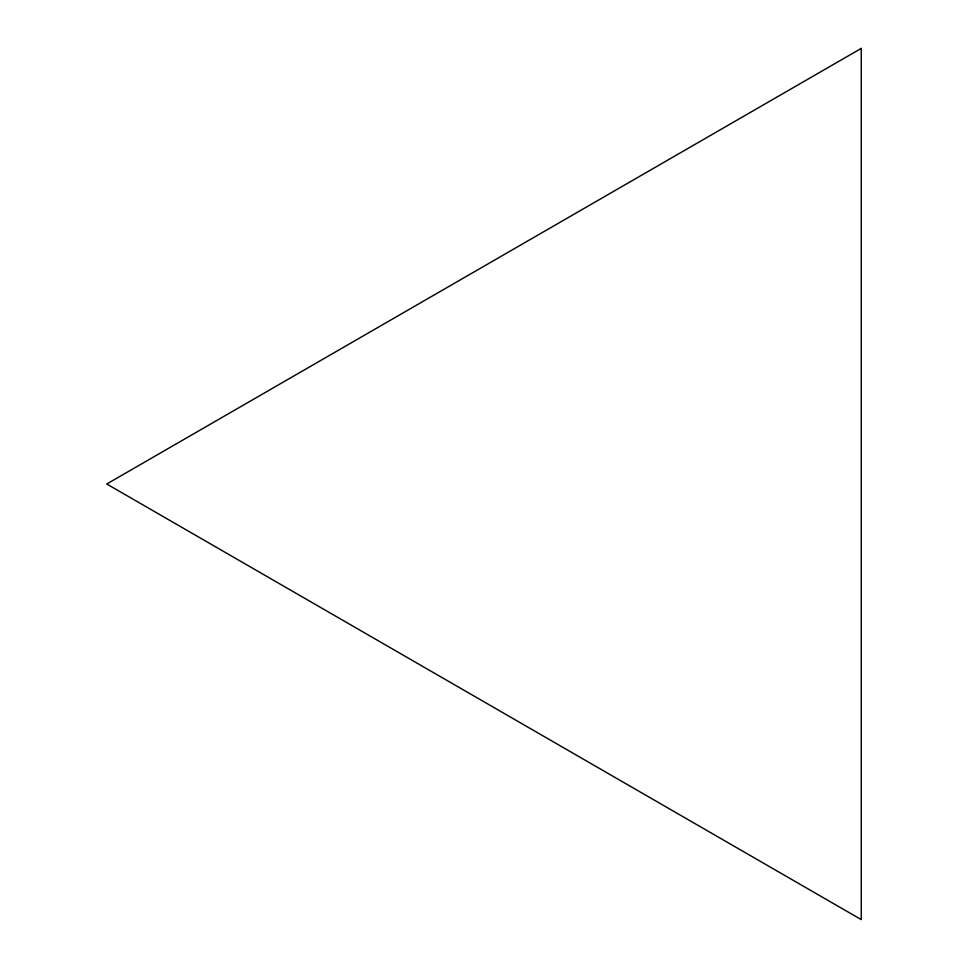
<?xml version="1.0" encoding="UTF-8"?>
<svg xmlns="http://www.w3.org/2000/svg" width="968" height="968" viewBox="0 0 968 968"><rect width="100%" height="100%" fill="white"/><g stroke="black" fill="none" stroke-linecap="round" stroke-linejoin="round"><path stroke-width="1.45" d="M861.242 48.4L106.758 484L861.242 919.6L861.242 48.4"/></g></svg>
